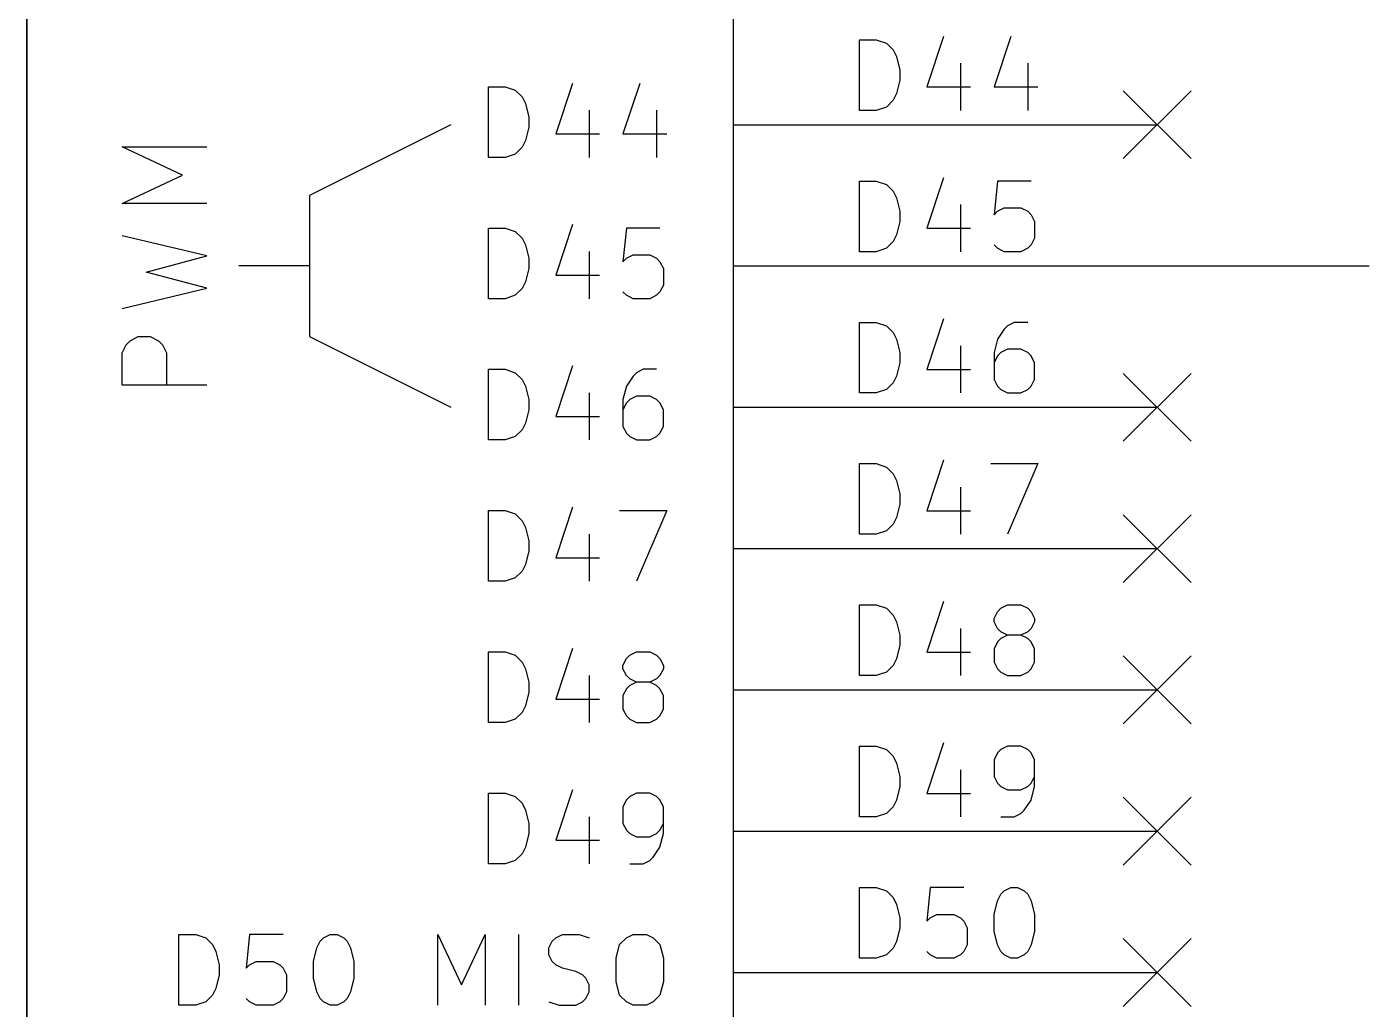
# Model space of a CAD drawing. Extents: x 0.4 to 11.3, y -7.9 to -0.4.
# Drawn here: x 5.8 to 6.75, y -5.626 to -4.931 of the extents above; entities that cross this region are included whole.
import ezdxf

# ---------------------------------------------------------------- set-up
doc = ezdxf.new("R2010")
doc.units = 0
doc.header["$MEASUREMENT"] = 0
for name, color, linetype in [('BLUE2', 5, 'CONTINUOUS'), ('CYAN2', 4, 'CONTINUOUS'), ('GREEN3', 91, 'CONTINUOUS'), ('LYELLOW', 51, 'CONTINUOUS'), ('RED2', 1, 'CONTINUOUS'), ('RED3', 11, 'CONTINUOUS')]:
    doc.layers.add(name, color=color, linetype=linetype)

msp = doc.modelspace()

# ---------------------------------------------------------------- linework, layer by layer
at = {"layer": 'BLUE2', "linetype": 'CONTINUOUS'}
for p, q in [((6.576, -4.976), (6.624, -5.024)), ((6.624, -4.976), (6.576, -5.024)), ((6.576, -5.176), (6.624, -5.224)), ((6.624, -5.176), (6.576, -5.224)), ((6.576, -5.276), (6.624, -5.324)), ((6.624, -5.276), (6.576, -5.324)), ((6.576, -5.376), (6.624, -5.424)), ((6.624, -5.376), (6.576, -5.424)), ((6.576, -5.476), (6.624, -5.524)), ((6.624, -5.476), (6.576, -5.524)), ((6.576, -5.576), (6.624, -5.624)), ((6.624, -5.576), (6.576, -5.624))]:
    msp.add_line(p, q, dxfattribs=at)
at = {"layer": 'CYAN2', "linetype": 'CONTINUOUS'}
for p, q in [((6.12667, -5.02313), (6.12667, -4.97313)), ((6.12667, -4.97313), (6.13857, -4.97313)), ((6.12667, -5.02313), (6.12667, -4.97313)), ((6.12667, -4.97313), (6.13857, -4.97313)), ((6.13857, -4.97313), (6.14571, -4.97551)), ((6.13857, -4.97313), (6.14571, -4.97551)), ((6.14571, -4.97551), (6.15048, -4.98028)), ((6.14571, -4.97551), (6.15048, -4.98028)), ((6.18619, -4.97075), (6.17429, -5.00646)), ((6.18619, -4.97075), (6.17429, -5.00646)), ((6.23381, -4.97075), (6.22191, -5.00646)), ((6.23381, -4.97075), (6.22191, -5.00646)), ((6.15048, -4.98028), (6.15286, -4.98504)), ((6.15048, -4.98028), (6.15286, -4.98504)), ((6.15286, -4.98504), (6.15524, -4.99456)), ((6.15286, -4.98504), (6.15524, -4.99456)), ((6.15524, -4.99456), (6.15524, -5.0017)), ((6.15524, -4.99456), (6.15524, -5.0017)), ((6.19809, -4.9898), (6.19809, -5.02313)), ((6.19809, -4.9898), (6.19809, -5.02313)), ((6.24571, -4.9898), (6.24571, -5.02313)), ((6.24571, -4.9898), (6.24571, -5.02313)), ((6.15524, -5.0017), (6.15286, -5.01122)), ((6.15524, -5.0017), (6.15286, -5.01122)), ((6.17429, -5.00646), (6.20524, -5.00646)), ((6.17429, -5.00646), (6.20524, -5.00646)), ((6.22191, -5.00646), (6.25285, -5.00646)), ((6.22191, -5.00646), (6.25285, -5.00646)), ((6.15048, -5.01599), (6.14571, -5.02075)), ((6.15048, -5.01599), (6.14571, -5.02075)), ((6.15286, -5.01122), (6.15048, -5.01599)), ((6.15286, -5.01122), (6.15048, -5.01599)), ((6.13857, -5.02313), (6.12667, -5.02313)), ((6.13857, -5.02313), (6.12667, -5.02313)), ((6.14571, -5.02075), (6.13857, -5.02313)), ((6.14571, -5.02075), (6.13857, -5.02313)), ((6.18619, -5.07075), (6.17429, -5.10646)), ((6.18619, -5.07075), (6.17429, -5.10646)), ((6.12667, -5.12313), (6.12667, -5.07313)), ((6.12667, -5.07313), (6.13857, -5.07313)), ((6.12667, -5.12313), (6.12667, -5.07313)), ((6.12667, -5.07313), (6.13857, -5.07313)), ((6.13857, -5.07313), (6.14571, -5.07551)), ((6.13857, -5.07313), (6.14571, -5.07551)), ((6.14571, -5.07551), (6.15048, -5.08028)), ((6.14571, -5.07551), (6.15048, -5.08028)), ((6.15048, -5.08028), (6.15286, -5.08504)), ((6.15048, -5.08028), (6.15286, -5.08504)), ((6.22428, -5.07313), (6.22191, -5.09694)), ((6.22428, -5.07313), (6.22191, -5.09694)), ((6.24809, -5.07313), (6.22428, -5.07313)), ((6.24809, -5.07313), (6.22428, -5.07313)), ((6.15286, -5.08504), (6.15524, -5.09456)), ((6.15286, -5.08504), (6.15524, -5.09456)), ((6.19809, -5.0898), (6.19809, -5.12313)), ((6.19809, -5.0898), (6.19809, -5.12313)), ((6.15524, -5.09456), (6.15524, -5.1017)), ((6.15524, -5.09456), (6.15524, -5.1017)), ((6.22191, -5.09694), (6.22428, -5.09456)), ((6.22191, -5.09694), (6.22428, -5.09456)), ((6.22428, -5.09456), (6.22905, -5.09218)), ((6.22428, -5.09456), (6.22905, -5.09218)), ((6.22905, -5.09218), (6.24095, -5.09218)), ((6.22905, -5.09218), (6.24095, -5.09218)), ((6.24095, -5.09218), (6.24571, -5.09456)), ((6.24095, -5.09218), (6.24571, -5.09456)), ((6.24571, -5.09456), (6.24809, -5.09694)), ((6.24571, -5.09456), (6.24809, -5.09694)), ((6.24809, -5.09694), (6.25048, -5.1017)), ((6.24809, -5.09694), (6.25048, -5.1017)), ((6.15524, -5.1017), (6.15286, -5.11122)), ((6.15524, -5.1017), (6.15286, -5.11122)), ((6.17429, -5.10646), (6.20524, -5.10646)), ((6.17429, -5.10646), (6.20524, -5.10646)), ((6.25048, -5.1017), (6.25048, -5.11361)), ((6.25048, -5.1017), (6.25048, -5.11361)), ((6.15048, -5.11599), (6.14571, -5.12075)), ((6.15048, -5.11599), (6.14571, -5.12075)), ((6.15286, -5.11122), (6.15048, -5.11599)), ((6.15286, -5.11122), (6.15048, -5.11599)), ((6.22428, -5.12075), (6.22191, -5.11837)), ((6.22428, -5.12075), (6.22191, -5.11837)), ((6.24809, -5.11837), (6.24571, -5.12075)), ((6.24809, -5.11837), (6.24571, -5.12075)), ((6.25048, -5.11361), (6.24809, -5.11837)), ((6.25048, -5.11361), (6.24809, -5.11837)), ((6.13857, -5.12313), (6.12667, -5.12313)), ((6.13857, -5.12313), (6.12667, -5.12313)), ((6.14571, -5.12075), (6.13857, -5.12313)), ((6.14571, -5.12075), (6.13857, -5.12313)), ((6.22905, -5.12313), (6.22428, -5.12075)), ((6.22905, -5.12313), (6.22428, -5.12075)), ((6.24095, -5.12313), (6.22905, -5.12313)), ((6.24095, -5.12313), (6.22905, -5.12313)), ((6.24571, -5.12075), (6.24095, -5.12313)), ((6.24571, -5.12075), (6.24095, -5.12313)), ((6.12667, -5.22313), (6.12667, -5.17313)), ((6.12667, -5.17313), (6.13857, -5.17313)), ((6.12667, -5.22313), (6.12667, -5.17313)), ((6.12667, -5.17313), (6.13857, -5.17313)), ((6.13857, -5.17313), (6.14571, -5.17551)), ((6.13857, -5.17313), (6.14571, -5.17551)), ((6.14571, -5.17551), (6.15048, -5.18028)), ((6.14571, -5.17551), (6.15048, -5.18028)), ((6.18619, -5.17075), (6.17429, -5.20646)), ((6.18619, -5.17075), (6.17429, -5.20646)), ((6.23143, -5.17551), (6.22905, -5.17789)), ((6.23143, -5.17551), (6.22905, -5.17789)), ((6.23619, -5.17313), (6.23143, -5.17551)), ((6.23619, -5.17313), (6.23143, -5.17551)), ((6.24571, -5.17313), (6.23619, -5.17313)), ((6.24571, -5.17313), (6.23619, -5.17313)), ((6.15048, -5.18028), (6.15286, -5.18504)), ((6.15048, -5.18028), (6.15286, -5.18504)), ((6.15286, -5.18504), (6.15524, -5.19456)), ((6.15286, -5.18504), (6.15524, -5.19456)), ((6.22428, -5.18504), (6.22191, -5.19456)), ((6.22428, -5.18504), (6.22191, -5.19456)), ((6.22905, -5.17789), (6.22428, -5.18504)), ((6.22905, -5.17789), (6.22428, -5.18504)), ((6.15524, -5.19456), (6.15524, -5.2017)), ((6.15524, -5.19456), (6.15524, -5.2017)), ((6.19809, -5.1898), (6.19809, -5.22313)), ((6.19809, -5.1898), (6.19809, -5.22313)), ((6.22191, -5.19456), (6.22191, -5.21361)), ((6.22191, -5.19456), (6.22191, -5.21361)), ((6.22667, -5.19456), (6.22428, -5.19694)), ((6.22667, -5.19456), (6.22428, -5.19694)), ((6.23143, -5.19218), (6.22667, -5.19456)), ((6.23143, -5.19218), (6.22667, -5.19456)), ((6.24095, -5.19218), (6.23143, -5.19218)), ((6.24095, -5.19218), (6.23143, -5.19218)), ((6.24571, -5.19456), (6.24095, -5.19218)), ((6.24571, -5.19456), (6.24095, -5.19218)), ((6.24809, -5.19694), (6.24571, -5.19456)), ((6.24809, -5.19694), (6.24571, -5.19456)), ((6.15524, -5.2017), (6.15286, -5.21122)), ((6.15524, -5.2017), (6.15286, -5.21122)), ((6.22428, -5.19694), (6.22191, -5.2017)), ((6.22428, -5.19694), (6.22191, -5.2017)), ((6.25048, -5.2017), (6.24809, -5.19694)), ((6.25048, -5.2017), (6.24809, -5.19694)), ((6.25048, -5.21361), (6.25048, -5.2017)), ((6.25048, -5.21361), (6.25048, -5.2017)), ((6.15286, -5.21122), (6.15048, -5.21599)), ((6.15286, -5.21122), (6.15048, -5.21599)), ((6.17429, -5.20646), (6.20524, -5.20646)), ((6.17429, -5.20646), (6.20524, -5.20646)), ((6.22191, -5.21361), (6.22428, -5.21837)), ((6.22191, -5.21361), (6.22428, -5.21837)), ((6.24809, -5.21837), (6.25048, -5.21361)), ((6.24809, -5.21837), (6.25048, -5.21361)), ((6.13857, -5.22313), (6.12667, -5.22313)), ((6.13857, -5.22313), (6.12667, -5.22313)), ((6.14571, -5.22075), (6.13857, -5.22313)), ((6.14571, -5.22075), (6.13857, -5.22313)), ((6.15048, -5.21599), (6.14571, -5.22075)), ((6.15048, -5.21599), (6.14571, -5.22075)), ((6.22428, -5.21837), (6.22667, -5.22075)), ((6.22428, -5.21837), (6.22667, -5.22075)), ((6.22667, -5.22075), (6.23143, -5.22313)), ((6.22667, -5.22075), (6.23143, -5.22313)), ((6.23143, -5.22313), (6.24095, -5.22313)), ((6.23143, -5.22313), (6.24095, -5.22313)), ((6.24095, -5.22313), (6.24571, -5.22075)), ((6.24095, -5.22313), (6.24571, -5.22075)), ((6.24571, -5.22075), (6.24809, -5.21837)), ((6.24571, -5.22075), (6.24809, -5.21837)), ((6.18619, -5.27075), (6.17429, -5.30646)), ((6.18619, -5.27075), (6.17429, -5.30646)), ((6.12667, -5.32313), (6.12667, -5.27313)), ((6.12667, -5.27313), (6.13857, -5.27313)), ((6.12667, -5.32313), (6.12667, -5.27313)), ((6.12667, -5.27313), (6.13857, -5.27313)), ((6.13857, -5.27313), (6.14571, -5.27551)), ((6.13857, -5.27313), (6.14571, -5.27551)), ((6.14571, -5.27551), (6.15048, -5.28028)), ((6.14571, -5.27551), (6.15048, -5.28028)), ((6.15048, -5.28028), (6.15286, -5.28504)), ((6.15048, -5.28028), (6.15286, -5.28504)), ((6.21952, -5.27313), (6.25285, -5.27313)), ((6.21952, -5.27313), (6.25285, -5.27313)), ((6.25285, -5.27313), (6.23143, -5.32313)), ((6.25285, -5.27313), (6.23143, -5.32313)), ((6.15286, -5.28504), (6.15524, -5.29456)), ((6.15286, -5.28504), (6.15524, -5.29456)), ((6.19809, -5.2898), (6.19809, -5.32313)), ((6.19809, -5.2898), (6.19809, -5.32313)), ((6.15524, -5.29456), (6.15524, -5.3017)), ((6.15524, -5.29456), (6.15524, -5.3017)), ((6.15524, -5.3017), (6.15286, -5.31122)), ((6.15524, -5.3017), (6.15286, -5.31122)), ((6.17429, -5.30646), (6.20524, -5.30646)), ((6.17429, -5.30646), (6.20524, -5.30646)), ((6.15048, -5.31599), (6.14571, -5.32075)), ((6.15048, -5.31599), (6.14571, -5.32075)), ((6.15286, -5.31122), (6.15048, -5.31599)), ((6.15286, -5.31122), (6.15048, -5.31599)), ((6.13857, -5.32313), (6.12667, -5.32313)), ((6.13857, -5.32313), (6.12667, -5.32313)), ((6.14571, -5.32075), (6.13857, -5.32313)), ((6.14571, -5.32075), (6.13857, -5.32313)), ((6.12667, -5.42313), (6.12667, -5.37313)), ((6.12667, -5.37313), (6.13857, -5.37313)), ((6.12667, -5.42313), (6.12667, -5.37313)), ((6.12667, -5.37313), (6.13857, -5.37313)), ((6.13857, -5.37313), (6.14571, -5.37551)), ((6.13857, -5.37313), (6.14571, -5.37551)), ((6.14571, -5.37551), (6.15048, -5.38028)), ((6.14571, -5.37551), (6.15048, -5.38028)), ((6.18619, -5.37075), (6.17429, -5.40646)), ((6.18619, -5.37075), (6.17429, -5.40646)), ((6.22428, -5.37789), (6.22667, -5.37551)), ((6.22428, -5.37789), (6.22667, -5.37551)), ((6.22667, -5.37551), (6.23143, -5.37313)), ((6.22667, -5.37551), (6.23143, -5.37313)), ((6.23143, -5.37313), (6.24095, -5.37313)), ((6.23143, -5.37313), (6.24095, -5.37313)), ((6.24095, -5.37313), (6.24571, -5.37551)), ((6.24095, -5.37313), (6.24571, -5.37551)), ((6.24571, -5.37551), (6.24809, -5.37789)), ((6.24571, -5.37551), (6.24809, -5.37789)), ((6.15048, -5.38028), (6.15286, -5.38504)), ((6.15048, -5.38028), (6.15286, -5.38504)), ((6.15286, -5.38504), (6.15524, -5.39456)), ((6.15286, -5.38504), (6.15524, -5.39456)), ((6.22191, -5.38265), (6.22428, -5.37789)), ((6.22191, -5.38265), (6.22428, -5.37789)), ((6.22191, -5.38504), (6.22191, -5.38265)), ((6.22191, -5.38504), (6.22191, -5.38265)), ((6.22428, -5.3898), (6.22191, -5.38504)), ((6.22428, -5.3898), (6.22191, -5.38504)), ((6.24809, -5.37789), (6.25048, -5.38265)), ((6.24809, -5.37789), (6.25048, -5.38265)), ((6.25048, -5.38504), (6.24809, -5.3898)), ((6.25048, -5.38504), (6.24809, -5.3898)), ((6.25048, -5.38265), (6.25048, -5.38504)), ((6.25048, -5.38265), (6.25048, -5.38504)), ((6.15524, -5.39456), (6.15524, -5.4017)), ((6.15524, -5.39456), (6.15524, -5.4017)), ((6.19809, -5.3898), (6.19809, -5.42313)), ((6.19809, -5.3898), (6.19809, -5.42313)), ((6.22667, -5.39218), (6.22428, -5.3898)), ((6.22667, -5.39218), (6.22428, -5.3898)), ((6.23143, -5.39456), (6.22667, -5.39218)), ((6.23143, -5.39456), (6.22667, -5.39218)), ((6.23143, -5.39456), (6.22667, -5.39694)), ((6.23143, -5.39456), (6.22667, -5.39694)), ((6.24095, -5.39456), (6.23143, -5.39456)), ((6.24095, -5.39456), (6.23143, -5.39456)), ((6.24571, -5.39218), (6.24095, -5.39456)), ((6.24571, -5.39218), (6.24095, -5.39456)), ((6.24571, -5.39694), (6.24095, -5.39456)), ((6.24571, -5.39694), (6.24095, -5.39456)), ((6.24809, -5.3898), (6.24571, -5.39218)), ((6.24809, -5.3898), (6.24571, -5.39218)), ((6.15524, -5.4017), (6.15286, -5.41122)), ((6.15524, -5.4017), (6.15286, -5.41122)), ((6.22428, -5.39932), (6.22191, -5.40408)), ((6.22428, -5.39932), (6.22191, -5.40408)), ((6.22191, -5.40408), (6.22191, -5.41361)), ((6.22191, -5.40408), (6.22191, -5.41361)), ((6.22667, -5.39694), (6.22428, -5.39932)), ((6.22667, -5.39694), (6.22428, -5.39932)), ((6.24809, -5.39932), (6.24571, -5.39694)), ((6.24809, -5.39932), (6.24571, -5.39694)), ((6.25048, -5.40408), (6.24809, -5.39932)), ((6.25048, -5.40408), (6.24809, -5.39932)), ((6.25048, -5.41361), (6.25048, -5.40408)), ((6.25048, -5.41361), (6.25048, -5.40408)), ((6.15286, -5.41122), (6.15048, -5.41599)), ((6.15286, -5.41122), (6.15048, -5.41599)), ((6.17429, -5.40646), (6.20524, -5.40646)), ((6.17429, -5.40646), (6.20524, -5.40646)), ((6.22191, -5.41361), (6.22428, -5.41837)), ((6.22191, -5.41361), (6.22428, -5.41837)), ((6.24809, -5.41837), (6.25048, -5.41361)), ((6.24809, -5.41837), (6.25048, -5.41361)), ((6.13857, -5.42313), (6.12667, -5.42313)), ((6.13857, -5.42313), (6.12667, -5.42313)), ((6.14571, -5.42075), (6.13857, -5.42313)), ((6.14571, -5.42075), (6.13857, -5.42313)), ((6.15048, -5.41599), (6.14571, -5.42075)), ((6.15048, -5.41599), (6.14571, -5.42075)), ((6.22428, -5.41837), (6.22667, -5.42075)), ((6.22428, -5.41837), (6.22667, -5.42075)), ((6.22667, -5.42075), (6.23143, -5.42313)), ((6.22667, -5.42075), (6.23143, -5.42313)), ((6.23143, -5.42313), (6.24095, -5.42313)), ((6.23143, -5.42313), (6.24095, -5.42313)), ((6.24095, -5.42313), (6.24571, -5.42075)), ((6.24095, -5.42313), (6.24571, -5.42075)), ((6.24571, -5.42075), (6.24809, -5.41837)), ((6.24571, -5.42075), (6.24809, -5.41837)), ((6.18619, -5.47075), (6.17429, -5.50646)), ((6.18619, -5.47075), (6.17429, -5.50646)), ((6.12667, -5.52313), (6.12667, -5.47313)), ((6.12667, -5.47313), (6.13857, -5.47313)), ((6.12667, -5.52313), (6.12667, -5.47313)), ((6.12667, -5.47313), (6.13857, -5.47313)), ((6.13857, -5.47313), (6.14571, -5.47551)), ((6.13857, -5.47313), (6.14571, -5.47551)), ((6.14571, -5.47551), (6.15048, -5.48028)), ((6.14571, -5.47551), (6.15048, -5.48028)), ((6.15048, -5.48028), (6.15286, -5.48504)), ((6.15048, -5.48028), (6.15286, -5.48504)), ((6.22428, -5.47789), (6.22191, -5.48265)), ((6.22428, -5.47789), (6.22191, -5.48265)), ((6.22667, -5.47551), (6.22428, -5.47789)), ((6.22667, -5.47551), (6.22428, -5.47789)), ((6.23143, -5.47313), (6.22667, -5.47551)), ((6.23143, -5.47313), (6.22667, -5.47551)), ((6.24095, -5.47313), (6.23143, -5.47313)), ((6.24095, -5.47313), (6.23143, -5.47313)), ((6.24571, -5.47551), (6.24095, -5.47313)), ((6.24571, -5.47551), (6.24095, -5.47313)), ((6.24809, -5.47789), (6.24571, -5.47551)), ((6.24809, -5.47789), (6.24571, -5.47551)), ((6.25048, -5.48265), (6.24809, -5.47789)), ((6.25048, -5.48265), (6.24809, -5.47789)), ((6.15286, -5.48504), (6.15524, -5.49456)), ((6.15286, -5.48504), (6.15524, -5.49456)), ((6.19809, -5.4898), (6.19809, -5.52313)), ((6.19809, -5.4898), (6.19809, -5.52313)), ((6.22191, -5.48265), (6.22191, -5.49456)), ((6.22191, -5.48265), (6.22191, -5.49456)), ((6.25048, -5.5017), (6.25048, -5.48265)), ((6.25048, -5.5017), (6.25048, -5.48265)), ((6.15524, -5.49456), (6.15524, -5.5017)), ((6.15524, -5.49456), (6.15524, -5.5017)), ((6.22191, -5.49456), (6.22428, -5.49932)), ((6.22191, -5.49456), (6.22428, -5.49932)), ((6.22428, -5.49932), (6.22667, -5.5017)), ((6.22428, -5.49932), (6.22667, -5.5017)), ((6.24571, -5.5017), (6.24809, -5.49932)), ((6.24571, -5.5017), (6.24809, -5.49932)), ((6.24809, -5.49932), (6.25048, -5.49456)), ((6.24809, -5.49932), (6.25048, -5.49456)), ((6.15524, -5.5017), (6.15286, -5.51122)), ((6.15524, -5.5017), (6.15286, -5.51122)), ((6.17429, -5.50646), (6.20524, -5.50646)), ((6.17429, -5.50646), (6.20524, -5.50646)), ((6.22667, -5.5017), (6.23143, -5.50408)), ((6.22667, -5.5017), (6.23143, -5.50408)), ((6.23143, -5.50408), (6.24095, -5.50408)), ((6.23143, -5.50408), (6.24095, -5.50408)), ((6.24095, -5.50408), (6.24571, -5.5017)), ((6.24095, -5.50408), (6.24571, -5.5017)), ((6.24809, -5.51122), (6.25048, -5.5017)), ((6.24809, -5.51122), (6.25048, -5.5017)), ((6.15048, -5.51599), (6.14571, -5.52075)), ((6.15048, -5.51599), (6.14571, -5.52075)), ((6.15286, -5.51122), (6.15048, -5.51599)), ((6.15286, -5.51122), (6.15048, -5.51599)), ((6.24095, -5.52075), (6.24333, -5.51837)), ((6.24095, -5.52075), (6.24333, -5.51837)), ((6.24333, -5.51837), (6.24809, -5.51122)), ((6.24333, -5.51837), (6.24809, -5.51122)), ((6.13857, -5.52313), (6.12667, -5.52313)), ((6.13857, -5.52313), (6.12667, -5.52313)), ((6.14571, -5.52075), (6.13857, -5.52313)), ((6.14571, -5.52075), (6.13857, -5.52313)), ((6.22667, -5.52313), (6.23619, -5.52313)), ((6.22667, -5.52313), (6.23619, -5.52313)), ((6.23619, -5.52313), (6.24095, -5.52075)), ((6.23619, -5.52313), (6.24095, -5.52075)), ((5.90762, -5.62313), (5.90762, -5.57313)), ((5.90762, -5.57313), (5.91952, -5.57313)), ((5.90762, -5.62313), (5.90762, -5.57313)), ((5.90762, -5.57313), (5.91952, -5.57313)), ((5.91952, -5.57313), (5.92667, -5.57551)), ((5.91952, -5.57313), (5.92667, -5.57551)), ((5.92667, -5.57551), (5.93143, -5.58028)), ((5.92667, -5.57551), (5.93143, -5.58028)), ((5.95762, -5.57313), (5.95524, -5.59694)), ((5.95762, -5.57313), (5.95524, -5.59694)), ((5.98143, -5.57313), (5.95762, -5.57313)), ((5.98143, -5.57313), (5.95762, -5.57313)), ((6.00762, -5.57789), (6.01, -5.57551)), ((6.00762, -5.57789), (6.01, -5.57551)), ((6.01, -5.57551), (6.01476, -5.57313)), ((6.01, -5.57551), (6.01476, -5.57313)), ((6.01476, -5.57313), (6.01952, -5.57313)), ((6.01476, -5.57313), (6.01952, -5.57313)), ((6.01952, -5.57313), (6.02428, -5.57551)), ((6.01952, -5.57313), (6.02428, -5.57551)), ((6.02428, -5.57551), (6.02667, -5.57789)), ((6.02428, -5.57551), (6.02667, -5.57789)), ((6.09095, -5.62313), (6.09095, -5.57313)), ((6.09095, -5.57313), (6.10762, -5.60885)), ((6.09095, -5.62313), (6.09095, -5.57313)), ((6.09095, -5.57313), (6.10762, -5.60885)), ((6.10762, -5.60885), (6.12428, -5.57313)), ((6.10762, -5.60885), (6.12428, -5.57313)), ((6.12428, -5.57313), (6.12428, -5.62313)), ((6.12428, -5.57313), (6.12428, -5.62313)), ((6.14809, -5.62313), (6.14809, -5.57313)), ((6.14809, -5.62313), (6.14809, -5.57313)), ((6.1719, -5.57789), (6.17428, -5.57551)), ((6.1719, -5.57789), (6.17428, -5.57551)), ((6.17428, -5.57551), (6.17905, -5.57313)), ((6.17428, -5.57551), (6.17905, -5.57313)), ((6.17905, -5.57313), (6.19095, -5.57313)), ((6.17905, -5.57313), (6.19095, -5.57313)), ((6.19095, -5.57313), (6.19809, -5.57551)), ((6.19095, -5.57313), (6.19809, -5.57551)), ((6.21952, -5.58028), (6.22428, -5.57551)), ((6.21952, -5.58028), (6.22428, -5.57551)), ((6.22428, -5.57551), (6.22904, -5.57313)), ((6.22428, -5.57551), (6.22904, -5.57313)), ((6.22904, -5.57313), (6.23857, -5.57313)), ((6.22904, -5.57313), (6.23857, -5.57313)), ((6.23857, -5.57313), (6.24333, -5.57551)), ((6.23857, -5.57313), (6.24333, -5.57551)), ((6.24333, -5.57551), (6.24809, -5.58028)), ((6.24333, -5.57551), (6.24809, -5.58028)), ((5.93143, -5.58028), (5.93381, -5.58504)), ((5.93143, -5.58028), (5.93381, -5.58504)), ((5.93381, -5.58504), (5.93619, -5.59456)), ((5.93381, -5.58504), (5.93619, -5.59456)), ((6.00286, -5.59218), (6.00524, -5.58265)), ((6.00286, -5.59218), (6.00524, -5.58265)), ((6.00524, -5.58265), (6.00762, -5.57789)), ((6.00524, -5.58265), (6.00762, -5.57789)), ((6.02667, -5.57789), (6.02905, -5.58265)), ((6.02667, -5.57789), (6.02905, -5.58265)), ((6.02905, -5.58265), (6.03143, -5.59218)), ((6.02905, -5.58265), (6.03143, -5.59218)), ((6.16952, -5.58265), (6.1719, -5.57789)), ((6.16952, -5.58265), (6.1719, -5.57789)), ((6.16952, -5.58742), (6.16952, -5.58265)), ((6.16952, -5.58742), (6.16952, -5.58265)), ((6.21714, -5.5898), (6.21952, -5.58028)), ((6.21714, -5.5898), (6.21952, -5.58028)), ((6.24809, -5.58028), (6.25047, -5.5898)), ((6.24809, -5.58028), (6.25047, -5.5898)), ((5.93619, -5.59456), (5.93619, -5.6017)), ((5.93619, -5.59456), (5.93619, -5.6017)), ((5.95524, -5.59694), (5.95762, -5.59456)), ((5.95524, -5.59694), (5.95762, -5.59456)), ((5.95762, -5.59456), (5.96238, -5.59218)), ((5.95762, -5.59456), (5.96238, -5.59218)), ((5.96238, -5.59218), (5.97429, -5.59218)), ((5.96238, -5.59218), (5.97429, -5.59218)), ((5.97429, -5.59218), (5.97905, -5.59456)), ((5.97429, -5.59218), (5.97905, -5.59456)), ((5.97905, -5.59456), (5.98143, -5.59694)), ((5.97905, -5.59456), (5.98143, -5.59694)), ((6.00286, -5.60408), (6.00286, -5.59218)), ((6.00286, -5.60408), (6.00286, -5.59218)), ((6.03143, -5.59218), (6.03143, -5.60408)), ((6.03143, -5.59218), (6.03143, -5.60408)), ((6.1719, -5.59218), (6.16952, -5.58742)), ((6.1719, -5.59218), (6.16952, -5.58742)), ((6.17428, -5.59456), (6.1719, -5.59218)), ((6.17428, -5.59456), (6.1719, -5.59218)), ((6.17905, -5.59694), (6.17428, -5.59456)), ((6.17905, -5.59694), (6.17428, -5.59456)), ((6.21714, -5.60646), (6.21714, -5.5898)), ((6.21714, -5.60646), (6.21714, -5.5898)), ((6.25047, -5.5898), (6.25047, -5.60646)), ((6.25047, -5.5898), (6.25047, -5.60646)), ((5.93619, -5.6017), (5.93381, -5.61122)), ((5.93619, -5.6017), (5.93381, -5.61122)), ((5.98143, -5.59694), (5.98381, -5.6017)), ((5.98143, -5.59694), (5.98381, -5.6017)), ((5.98381, -5.6017), (5.98381, -5.61361)), ((5.98381, -5.6017), (5.98381, -5.61361)), ((6.00524, -5.61361), (6.00286, -5.60408)), ((6.00524, -5.61361), (6.00286, -5.60408)), ((6.03143, -5.60408), (6.02905, -5.61361)), ((6.03143, -5.60408), (6.02905, -5.61361)), ((6.18857, -5.59932), (6.17905, -5.59694)), ((6.18857, -5.59932), (6.17905, -5.59694)), ((6.19333, -5.6017), (6.18857, -5.59932)), ((6.19333, -5.6017), (6.18857, -5.59932)), ((6.19571, -5.60408), (6.19333, -5.6017)), ((6.19571, -5.60408), (6.19333, -5.6017)), ((6.19809, -5.60885), (6.19571, -5.60408)), ((6.19809, -5.60885), (6.19571, -5.60408)), ((5.93381, -5.61122), (5.93143, -5.61599)), ((5.93381, -5.61122), (5.93143, -5.61599)), ((5.98381, -5.61361), (5.98143, -5.61837)), ((5.98381, -5.61361), (5.98143, -5.61837)), ((6.00762, -5.61837), (6.00524, -5.61361)), ((6.00762, -5.61837), (6.00524, -5.61361)), ((6.02905, -5.61361), (6.02667, -5.61837)), ((6.02905, -5.61361), (6.02667, -5.61837)), ((6.19571, -5.61837), (6.19809, -5.61361)), ((6.19571, -5.61837), (6.19809, -5.61361)), ((6.19809, -5.61361), (6.19809, -5.60885)), ((6.19809, -5.61361), (6.19809, -5.60885)), ((6.21952, -5.61599), (6.21714, -5.60646)), ((6.21952, -5.61599), (6.21714, -5.60646)), ((6.25047, -5.60646), (6.24809, -5.61599)), ((6.25047, -5.60646), (6.24809, -5.61599)), ((5.91952, -5.62313), (5.90762, -5.62313)), ((5.91952, -5.62313), (5.90762, -5.62313)), ((5.92667, -5.62075), (5.91952, -5.62313)), ((5.92667, -5.62075), (5.91952, -5.62313)), ((5.93143, -5.61599), (5.92667, -5.62075)), ((5.93143, -5.61599), (5.92667, -5.62075)), ((5.95762, -5.62075), (5.95524, -5.61837)), ((5.95762, -5.62075), (5.95524, -5.61837)), ((5.96238, -5.62313), (5.95762, -5.62075)), ((5.96238, -5.62313), (5.95762, -5.62075)), ((5.97429, -5.62313), (5.96238, -5.62313)), ((5.97429, -5.62313), (5.96238, -5.62313)), ((5.97905, -5.62075), (5.97429, -5.62313)), ((5.97905, -5.62075), (5.97429, -5.62313)), ((5.98143, -5.61837), (5.97905, -5.62075)), ((5.98143, -5.61837), (5.97905, -5.62075)), ((6.01, -5.62075), (6.00762, -5.61837)), ((6.01, -5.62075), (6.00762, -5.61837)), ((6.01476, -5.62313), (6.01, -5.62075)), ((6.01476, -5.62313), (6.01, -5.62075)), ((6.01952, -5.62313), (6.01476, -5.62313)), ((6.01952, -5.62313), (6.01476, -5.62313)), ((6.02428, -5.62075), (6.01952, -5.62313)), ((6.02428, -5.62075), (6.01952, -5.62313)), ((6.02667, -5.61837), (6.02428, -5.62075)), ((6.02667, -5.61837), (6.02428, -5.62075)), ((6.16952, -5.62075), (6.17667, -5.62313)), ((6.16952, -5.62075), (6.17667, -5.62313)), ((6.17667, -5.62313), (6.18857, -5.62313)), ((6.17667, -5.62313), (6.18857, -5.62313)), ((6.18857, -5.62313), (6.19333, -5.62075)), ((6.18857, -5.62313), (6.19333, -5.62075)), ((6.19333, -5.62075), (6.19571, -5.61837)), ((6.19333, -5.62075), (6.19571, -5.61837)), ((6.22428, -5.62075), (6.21952, -5.61599)), ((6.22428, -5.62075), (6.21952, -5.61599)), ((6.22904, -5.62313), (6.22428, -5.62075)), ((6.22904, -5.62313), (6.22428, -5.62075)), ((6.23857, -5.62313), (6.22904, -5.62313)), ((6.23857, -5.62313), (6.22904, -5.62313)), ((6.24333, -5.62075), (6.23857, -5.62313)), ((6.24333, -5.62075), (6.23857, -5.62313)), ((6.24809, -5.61599), (6.24333, -5.62075)), ((6.24809, -5.61599), (6.24333, -5.62075))]:
    msp.add_line(p, q, dxfattribs=at)
at = {"layer": 'GREEN3', "linetype": 'CONTINUOUS'}
msp.add_line((6.6, -5.1), (6.75, -5.1), dxfattribs=at)
at = {"layer": 'LYELLOW', "linetype": 'CONTINUOUS'}
msp.add_line((6.3, -1.45), (6.3, -6.05), dxfattribs=at)
at = {"layer": 'RED2', "linetype": 'CONTINUOUS'}
for p, q in [((6.3, -1.45), (6.3, -6.05)), ((5.8, -5.9), (5.8, -3.9)), ((5.8, -3.9), (5.8, -5.9)), ((6.1, -5), (6, -5.05)), ((6.3, -5), (6.6, -5)), ((6.3, -5), (6.6, -5)), ((5.91022, -5.03571), (5.86736, -5.01571)), ((5.86736, -5.01571), (5.92736, -5.01571)), ((5.86736, -5.05571), (5.91022, -5.03571)), ((6, -5.05), (6, -5.15)), ((5.92736, -5.05571), (5.86736, -5.05571)), ((5.92736, -5.09285), (5.86736, -5.07857)), ((5.88451, -5.10428), (5.92736, -5.09285)), ((6, -5.1), (5.95, -5.1)), ((6.3, -5.1), (6.6, -5.1)), ((6.3, -5.1), (6.6, -5.1)), ((5.92736, -5.11571), (5.88451, -5.10428)), ((5.86736, -5.13), (5.92736, -5.11571)), ((5.86736, -5.16143), (5.87022, -5.15571)), ((5.87022, -5.15571), (5.87308, -5.15285)), ((5.87308, -5.15285), (5.87879, -5.15)), ((5.87879, -5.15), (5.88736, -5.15)), ((5.88736, -5.15), (5.89308, -5.15285)), ((5.89308, -5.15285), (5.89593, -5.15571)), ((5.89593, -5.15571), (5.89879, -5.16143)), ((6, -5.15), (6.1, -5.2)), ((5.86736, -5.18428), (5.86736, -5.16143)), ((5.89879, -5.16143), (5.89879, -5.18428)), ((5.92736, -5.18428), (5.86736, -5.18428)), ((6.3, -5.2), (6.6, -5.2)), ((6.3, -5.2), (6.6, -5.2)), ((6.3, -5.3), (6.6, -5.3)), ((6.3, -5.3), (6.6, -5.3)), ((6.3, -5.4), (6.6, -5.4)), ((6.3, -5.4), (6.6, -5.4)), ((6.3, -5.5), (6.6, -5.5)), ((6.3, -5.5), (6.6, -5.5)), ((6.3, -5.6), (6.6, -5.6)), ((6.3, -5.6), (6.6, -5.6))]:
    msp.add_line(p, q, dxfattribs=at)
at = {"layer": 'RED3', "linetype": 'CONTINUOUS'}
for p, q in [((6.38928, -4.98988), (6.38928, -4.93988)), ((6.38928, -4.93988), (6.40119, -4.93988)), ((6.38928, -4.98988), (6.38928, -4.93988)), ((6.38928, -4.93988), (6.40119, -4.93988)), ((6.40119, -4.93988), (6.40833, -4.94226)), ((6.40119, -4.93988), (6.40833, -4.94226)), ((6.44881, -4.9375), (6.43691, -4.97321)), ((6.44881, -4.9375), (6.43691, -4.97321)), ((6.49643, -4.9375), (6.48452, -4.97321)), ((6.49643, -4.9375), (6.48452, -4.97321)), ((6.40833, -4.94226), (6.41309, -4.94702)), ((6.40833, -4.94226), (6.41309, -4.94702)), ((6.41309, -4.94702), (6.41548, -4.95178)), ((6.41309, -4.94702), (6.41548, -4.95178)), ((6.41548, -4.95178), (6.41785, -4.96131)), ((6.41548, -4.95178), (6.41785, -4.96131)), ((6.46071, -4.95655), (6.46071, -4.98988)), ((6.46071, -4.95655), (6.46071, -4.98988)), ((6.50833, -4.95655), (6.50833, -4.98988)), ((6.50833, -4.95655), (6.50833, -4.98988)), ((6.41785, -4.96845), (6.41548, -4.97797)), ((6.41785, -4.96845), (6.41548, -4.97797)), ((6.41785, -4.96131), (6.41785, -4.96845)), ((6.41785, -4.96131), (6.41785, -4.96845)), ((6.41548, -4.97797), (6.41309, -4.98274)), ((6.41548, -4.97797), (6.41309, -4.98274)), ((6.43691, -4.97321), (6.46785, -4.97321)), ((6.43691, -4.97321), (6.46785, -4.97321)), ((6.48452, -4.97321), (6.51547, -4.97321)), ((6.48452, -4.97321), (6.51547, -4.97321)), ((6.40833, -4.9875), (6.40119, -4.98988)), ((6.40833, -4.9875), (6.40119, -4.98988)), ((6.41309, -4.98274), (6.40833, -4.9875)), ((6.41309, -4.98274), (6.40833, -4.9875)), ((6.40119, -4.98988), (6.38928, -4.98988)), ((6.40119, -4.98988), (6.38928, -4.98988)), ((6.38928, -5.08988), (6.38928, -5.03988)), ((6.38928, -5.03988), (6.40119, -5.03988)), ((6.38928, -5.08988), (6.38928, -5.03988)), ((6.38928, -5.03988), (6.40119, -5.03988)), ((6.40119, -5.03988), (6.40833, -5.04226)), ((6.40119, -5.03988), (6.40833, -5.04226)), ((6.40833, -5.04226), (6.41309, -5.04702)), ((6.40833, -5.04226), (6.41309, -5.04702)), ((6.44881, -5.0375), (6.43691, -5.07321)), ((6.44881, -5.0375), (6.43691, -5.07321)), ((6.4869, -5.03988), (6.48452, -5.06369)), ((6.4869, -5.03988), (6.48452, -5.06369)), ((6.51071, -5.03988), (6.4869, -5.03988)), ((6.51071, -5.03988), (6.4869, -5.03988)), ((6.41309, -5.04702), (6.41548, -5.05178)), ((6.41309, -5.04702), (6.41548, -5.05178)), ((6.41548, -5.05178), (6.41785, -5.06131)), ((6.41548, -5.05178), (6.41785, -5.06131)), ((6.41785, -5.06131), (6.41785, -5.06845)), ((6.41785, -5.06131), (6.41785, -5.06845)), ((6.46071, -5.05655), (6.46071, -5.08988)), ((6.46071, -5.05655), (6.46071, -5.08988)), ((6.48452, -5.06369), (6.4869, -5.06131)), ((6.48452, -5.06369), (6.4869, -5.06131)), ((6.4869, -5.06131), (6.49167, -5.05893)), ((6.4869, -5.06131), (6.49167, -5.05893)), ((6.49167, -5.05893), (6.50357, -5.05893)), ((6.49167, -5.05893), (6.50357, -5.05893)), ((6.50357, -5.05893), (6.50833, -5.06131)), ((6.50357, -5.05893), (6.50833, -5.06131)), ((6.50833, -5.06131), (6.51071, -5.06369)), ((6.50833, -5.06131), (6.51071, -5.06369)), ((6.41785, -5.06845), (6.41548, -5.07797)), ((6.41785, -5.06845), (6.41548, -5.07797)), ((6.51071, -5.06369), (6.51309, -5.06845)), ((6.51071, -5.06369), (6.51309, -5.06845)), ((6.51309, -5.06845), (6.51309, -5.08035)), ((6.51309, -5.06845), (6.51309, -5.08035)), ((6.41548, -5.07797), (6.41309, -5.08274)), ((6.41548, -5.07797), (6.41309, -5.08274)), ((6.43691, -5.07321), (6.46785, -5.07321)), ((6.43691, -5.07321), (6.46785, -5.07321)), ((6.51309, -5.08035), (6.51071, -5.08512)), ((6.51309, -5.08035), (6.51071, -5.08512)), ((6.40119, -5.08988), (6.38928, -5.08988)), ((6.40119, -5.08988), (6.38928, -5.08988)), ((6.40833, -5.0875), (6.40119, -5.08988)), ((6.40833, -5.0875), (6.40119, -5.08988)), ((6.41309, -5.08274), (6.40833, -5.0875)), ((6.41309, -5.08274), (6.40833, -5.0875)), ((6.4869, -5.0875), (6.48452, -5.08512)), ((6.4869, -5.0875), (6.48452, -5.08512)), ((6.49167, -5.08988), (6.4869, -5.0875)), ((6.49167, -5.08988), (6.4869, -5.0875)), ((6.50357, -5.08988), (6.49167, -5.08988)), ((6.50357, -5.08988), (6.49167, -5.08988)), ((6.50833, -5.0875), (6.50357, -5.08988)), ((6.50833, -5.0875), (6.50357, -5.08988)), ((6.51071, -5.08512), (6.50833, -5.0875)), ((6.51071, -5.08512), (6.50833, -5.0875)), ((6.44881, -5.1375), (6.43691, -5.17321)), ((6.44881, -5.1375), (6.43691, -5.17321)), ((6.38928, -5.18988), (6.38928, -5.13988)), ((6.38928, -5.13988), (6.40119, -5.13988)), ((6.38928, -5.18988), (6.38928, -5.13988)), ((6.38928, -5.13988), (6.40119, -5.13988)), ((6.40119, -5.13988), (6.40833, -5.14226)), ((6.40119, -5.13988), (6.40833, -5.14226)), ((6.40833, -5.14226), (6.41309, -5.14702)), ((6.40833, -5.14226), (6.41309, -5.14702)), ((6.41309, -5.14702), (6.41548, -5.15178)), ((6.41309, -5.14702), (6.41548, -5.15178)), ((6.49167, -5.14464), (6.4869, -5.15178)), ((6.49167, -5.14464), (6.4869, -5.15178)), ((6.49405, -5.14226), (6.49167, -5.14464)), ((6.49405, -5.14226), (6.49167, -5.14464)), ((6.49881, -5.13988), (6.49405, -5.14226)), ((6.49881, -5.13988), (6.49405, -5.14226)), ((6.50833, -5.13988), (6.49881, -5.13988)), ((6.50833, -5.13988), (6.49881, -5.13988)), ((6.41548, -5.15178), (6.41785, -5.16131)), ((6.41548, -5.15178), (6.41785, -5.16131)), ((6.46071, -5.15655), (6.46071, -5.18988)), ((6.46071, -5.15655), (6.46071, -5.18988)), ((6.4869, -5.15178), (6.48452, -5.16131)), ((6.4869, -5.15178), (6.48452, -5.16131)), ((6.41785, -5.16131), (6.41785, -5.16845)), ((6.41785, -5.16131), (6.41785, -5.16845)), ((6.48452, -5.16131), (6.48452, -5.18035)), ((6.48452, -5.16131), (6.48452, -5.18035)), ((6.4869, -5.16369), (6.48452, -5.16845)), ((6.4869, -5.16369), (6.48452, -5.16845)), ((6.48928, -5.16131), (6.4869, -5.16369)), ((6.48928, -5.16131), (6.4869, -5.16369)), ((6.49405, -5.15893), (6.48928, -5.16131)), ((6.49405, -5.15893), (6.48928, -5.16131)), ((6.50357, -5.15893), (6.49405, -5.15893)), ((6.50357, -5.15893), (6.49405, -5.15893)), ((6.50833, -5.16131), (6.50357, -5.15893)), ((6.50833, -5.16131), (6.50357, -5.15893)), ((6.51071, -5.16369), (6.50833, -5.16131)), ((6.51071, -5.16369), (6.50833, -5.16131)), ((6.51309, -5.16845), (6.51071, -5.16369)), ((6.51309, -5.16845), (6.51071, -5.16369)), ((6.41785, -5.16845), (6.41548, -5.17797)), ((6.41785, -5.16845), (6.41548, -5.17797)), ((6.43691, -5.17321), (6.46785, -5.17321)), ((6.43691, -5.17321), (6.46785, -5.17321)), ((6.51309, -5.18035), (6.51309, -5.16845)), ((6.51309, -5.18035), (6.51309, -5.16845)), ((6.41309, -5.18274), (6.40833, -5.1875)), ((6.41309, -5.18274), (6.40833, -5.1875)), ((6.41548, -5.17797), (6.41309, -5.18274)), ((6.41548, -5.17797), (6.41309, -5.18274)), ((6.48452, -5.18035), (6.4869, -5.18512)), ((6.48452, -5.18035), (6.4869, -5.18512)), ((6.4869, -5.18512), (6.48928, -5.1875)), ((6.4869, -5.18512), (6.48928, -5.1875)), ((6.50833, -5.1875), (6.51071, -5.18512)), ((6.50833, -5.1875), (6.51071, -5.18512)), ((6.51071, -5.18512), (6.51309, -5.18035)), ((6.51071, -5.18512), (6.51309, -5.18035)), ((6.40119, -5.18988), (6.38928, -5.18988)), ((6.40119, -5.18988), (6.38928, -5.18988)), ((6.40833, -5.1875), (6.40119, -5.18988)), ((6.40833, -5.1875), (6.40119, -5.18988)), ((6.48928, -5.1875), (6.49405, -5.18988)), ((6.48928, -5.1875), (6.49405, -5.18988)), ((6.49405, -5.18988), (6.50357, -5.18988)), ((6.49405, -5.18988), (6.50357, -5.18988)), ((6.50357, -5.18988), (6.50833, -5.1875)), ((6.50357, -5.18988), (6.50833, -5.1875)), ((6.38928, -5.28988), (6.38928, -5.23988)), ((6.38928, -5.23988), (6.40119, -5.23988)), ((6.38928, -5.28988), (6.38928, -5.23988)), ((6.38928, -5.23988), (6.40119, -5.23988)), ((6.40119, -5.23988), (6.40833, -5.24226)), ((6.40119, -5.23988), (6.40833, -5.24226)), ((6.40833, -5.24226), (6.41309, -5.24702)), ((6.40833, -5.24226), (6.41309, -5.24702)), ((6.44881, -5.2375), (6.43691, -5.27321)), ((6.44881, -5.2375), (6.43691, -5.27321)), ((6.48214, -5.23988), (6.51547, -5.23988)), ((6.48214, -5.23988), (6.51547, -5.23988)), ((6.51547, -5.23988), (6.49405, -5.28988)), ((6.51547, -5.23988), (6.49405, -5.28988)), ((6.41309, -5.24702), (6.41548, -5.25178)), ((6.41309, -5.24702), (6.41548, -5.25178)), ((6.41548, -5.25178), (6.41785, -5.26131)), ((6.41548, -5.25178), (6.41785, -5.26131)), ((6.41785, -5.26131), (6.41785, -5.26845)), ((6.41785, -5.26131), (6.41785, -5.26845)), ((6.46071, -5.25655), (6.46071, -5.28988)), ((6.46071, -5.25655), (6.46071, -5.28988)), ((6.41785, -5.26845), (6.41548, -5.27797)), ((6.41785, -5.26845), (6.41548, -5.27797)), ((6.41548, -5.27797), (6.41309, -5.28274)), ((6.41548, -5.27797), (6.41309, -5.28274)), ((6.43691, -5.27321), (6.46785, -5.27321)), ((6.43691, -5.27321), (6.46785, -5.27321)), ((6.40119, -5.28988), (6.38928, -5.28988)), ((6.40119, -5.28988), (6.38928, -5.28988)), ((6.40833, -5.2875), (6.40119, -5.28988)), ((6.40833, -5.2875), (6.40119, -5.28988)), ((6.41309, -5.28274), (6.40833, -5.2875)), ((6.41309, -5.28274), (6.40833, -5.2875)), ((6.44881, -5.3375), (6.43691, -5.37321)), ((6.44881, -5.3375), (6.43691, -5.37321)), ((6.38928, -5.38988), (6.38928, -5.33988)), ((6.38928, -5.33988), (6.40119, -5.33988)), ((6.38928, -5.38988), (6.38928, -5.33988)), ((6.38928, -5.33988), (6.40119, -5.33988)), ((6.40119, -5.33988), (6.40833, -5.34226)), ((6.40119, -5.33988), (6.40833, -5.34226)), ((6.40833, -5.34226), (6.41309, -5.34702)), ((6.40833, -5.34226), (6.41309, -5.34702)), ((6.41309, -5.34702), (6.41548, -5.35178)), ((6.41309, -5.34702), (6.41548, -5.35178)), ((6.48452, -5.3494), (6.4869, -5.34464)), ((6.48452, -5.3494), (6.4869, -5.34464)), ((6.4869, -5.34464), (6.48928, -5.34226)), ((6.4869, -5.34464), (6.48928, -5.34226)), ((6.48928, -5.34226), (6.49405, -5.33988)), ((6.48928, -5.34226), (6.49405, -5.33988)), ((6.49405, -5.33988), (6.50357, -5.33988)), ((6.49405, -5.33988), (6.50357, -5.33988)), ((6.50357, -5.33988), (6.50833, -5.34226)), ((6.50357, -5.33988), (6.50833, -5.34226)), ((6.50833, -5.34226), (6.51071, -5.34464)), ((6.50833, -5.34226), (6.51071, -5.34464)), ((6.51071, -5.34464), (6.51309, -5.3494)), ((6.51071, -5.34464), (6.51309, -5.3494)), ((6.41548, -5.35178), (6.41785, -5.36131)), ((6.41548, -5.35178), (6.41785, -5.36131)), ((6.46071, -5.35655), (6.46071, -5.38988)), ((6.46071, -5.35655), (6.46071, -5.38988)), ((6.48452, -5.35178), (6.48452, -5.3494)), ((6.48452, -5.35178), (6.48452, -5.3494)), ((6.4869, -5.35655), (6.48452, -5.35178)), ((6.4869, -5.35655), (6.48452, -5.35178)), ((6.48928, -5.35893), (6.4869, -5.35655)), ((6.48928, -5.35893), (6.4869, -5.35655)), ((6.51071, -5.35655), (6.50833, -5.35893)), ((6.51071, -5.35655), (6.50833, -5.35893)), ((6.51309, -5.35178), (6.51071, -5.35655)), ((6.51309, -5.35178), (6.51071, -5.35655)), ((6.51309, -5.3494), (6.51309, -5.35178)), ((6.51309, -5.3494), (6.51309, -5.35178)), ((6.41785, -5.36131), (6.41785, -5.36845)), ((6.41785, -5.36131), (6.41785, -5.36845)), ((6.4869, -5.36607), (6.48452, -5.37083)), ((6.4869, -5.36607), (6.48452, -5.37083)), ((6.48928, -5.36369), (6.4869, -5.36607)), ((6.48928, -5.36369), (6.4869, -5.36607)), ((6.49405, -5.36131), (6.48928, -5.35893)), ((6.49405, -5.36131), (6.48928, -5.35893)), ((6.49405, -5.36131), (6.48928, -5.36369)), ((6.49405, -5.36131), (6.48928, -5.36369)), ((6.50357, -5.36131), (6.49405, -5.36131)), ((6.50357, -5.36131), (6.49405, -5.36131)), ((6.50833, -5.35893), (6.50357, -5.36131)), ((6.50833, -5.35893), (6.50357, -5.36131)), ((6.50833, -5.36369), (6.50357, -5.36131)), ((6.50833, -5.36369), (6.50357, -5.36131)), ((6.51071, -5.36607), (6.50833, -5.36369)), ((6.51071, -5.36607), (6.50833, -5.36369)), ((6.51309, -5.37083), (6.51071, -5.36607)), ((6.51309, -5.37083), (6.51071, -5.36607)), ((6.41785, -5.36845), (6.41548, -5.37797)), ((6.41785, -5.36845), (6.41548, -5.37797)), ((6.43691, -5.37321), (6.46785, -5.37321)), ((6.43691, -5.37321), (6.46785, -5.37321)), ((6.48452, -5.37083), (6.48452, -5.38035)), ((6.48452, -5.37083), (6.48452, -5.38035)), ((6.51309, -5.38035), (6.51309, -5.37083)), ((6.51309, -5.38035), (6.51309, -5.37083)), ((6.41309, -5.38274), (6.40833, -5.3875)), ((6.41309, -5.38274), (6.40833, -5.3875)), ((6.41548, -5.37797), (6.41309, -5.38274)), ((6.41548, -5.37797), (6.41309, -5.38274)), ((6.48452, -5.38035), (6.4869, -5.38512)), ((6.48452, -5.38035), (6.4869, -5.38512)), ((6.4869, -5.38512), (6.48928, -5.3875)), ((6.4869, -5.38512), (6.48928, -5.3875)), ((6.50833, -5.3875), (6.51071, -5.38512)), ((6.50833, -5.3875), (6.51071, -5.38512)), ((6.51071, -5.38512), (6.51309, -5.38035)), ((6.51071, -5.38512), (6.51309, -5.38035)), ((6.40119, -5.38988), (6.38928, -5.38988)), ((6.40119, -5.38988), (6.38928, -5.38988)), ((6.40833, -5.3875), (6.40119, -5.38988)), ((6.40833, -5.3875), (6.40119, -5.38988)), ((6.48928, -5.3875), (6.49405, -5.38988)), ((6.48928, -5.3875), (6.49405, -5.38988)), ((6.49405, -5.38988), (6.50357, -5.38988)), ((6.49405, -5.38988), (6.50357, -5.38988)), ((6.50357, -5.38988), (6.50833, -5.3875)), ((6.50357, -5.38988), (6.50833, -5.3875)), ((6.38928, -5.48988), (6.38928, -5.43988)), ((6.38928, -5.43988), (6.40119, -5.43988)), ((6.38928, -5.48988), (6.38928, -5.43988)), ((6.38928, -5.43988), (6.40119, -5.43988)), ((6.40119, -5.43988), (6.40833, -5.44226)), ((6.40119, -5.43988), (6.40833, -5.44226)), ((6.40833, -5.44226), (6.41309, -5.44702)), ((6.40833, -5.44226), (6.41309, -5.44702)), ((6.44881, -5.4375), (6.43691, -5.47321)), ((6.44881, -5.4375), (6.43691, -5.47321)), ((6.48928, -5.44226), (6.4869, -5.44464)), ((6.48928, -5.44226), (6.4869, -5.44464)), ((6.49405, -5.43988), (6.48928, -5.44226)), ((6.49405, -5.43988), (6.48928, -5.44226)), ((6.50357, -5.43988), (6.49405, -5.43988)), ((6.50357, -5.43988), (6.49405, -5.43988)), ((6.50833, -5.44226), (6.50357, -5.43988)), ((6.50833, -5.44226), (6.50357, -5.43988)), ((6.51071, -5.44464), (6.50833, -5.44226)), ((6.51071, -5.44464), (6.50833, -5.44226)), ((6.41309, -5.44702), (6.41548, -5.45178)), ((6.41309, -5.44702), (6.41548, -5.45178)), ((6.41548, -5.45178), (6.41785, -5.46131)), ((6.41548, -5.45178), (6.41785, -5.46131)), ((6.4869, -5.44464), (6.48452, -5.4494)), ((6.4869, -5.44464), (6.48452, -5.4494)), ((6.48452, -5.4494), (6.48452, -5.46131)), ((6.48452, -5.4494), (6.48452, -5.46131)), ((6.51309, -5.4494), (6.51071, -5.44464)), ((6.51309, -5.4494), (6.51071, -5.44464)), ((6.51309, -5.46845), (6.51309, -5.4494)), ((6.51309, -5.46845), (6.51309, -5.4494)), ((6.41785, -5.46131), (6.41785, -5.46845)), ((6.41785, -5.46131), (6.41785, -5.46845)), ((6.46071, -5.45655), (6.46071, -5.48988)), ((6.46071, -5.45655), (6.46071, -5.48988)), ((6.48452, -5.46131), (6.4869, -5.46607)), ((6.48452, -5.46131), (6.4869, -5.46607)), ((6.51071, -5.46607), (6.51309, -5.46131)), ((6.51071, -5.46607), (6.51309, -5.46131)), ((6.41785, -5.46845), (6.41548, -5.47797)), ((6.41785, -5.46845), (6.41548, -5.47797)), ((6.4869, -5.46607), (6.48928, -5.46845)), ((6.4869, -5.46607), (6.48928, -5.46845)), ((6.48928, -5.46845), (6.49405, -5.47083)), ((6.48928, -5.46845), (6.49405, -5.47083)), ((6.49405, -5.47083), (6.50357, -5.47083)), ((6.49405, -5.47083), (6.50357, -5.47083)), ((6.50357, -5.47083), (6.50833, -5.46845)), ((6.50357, -5.47083), (6.50833, -5.46845)), ((6.50833, -5.46845), (6.51071, -5.46607)), ((6.50833, -5.46845), (6.51071, -5.46607)), ((6.51071, -5.47797), (6.51309, -5.46845)), ((6.51071, -5.47797), (6.51309, -5.46845)), ((6.41548, -5.47797), (6.41309, -5.48274)), ((6.41548, -5.47797), (6.41309, -5.48274)), ((6.43691, -5.47321), (6.46785, -5.47321)), ((6.43691, -5.47321), (6.46785, -5.47321)), ((6.50595, -5.48512), (6.51071, -5.47797)), ((6.50595, -5.48512), (6.51071, -5.47797)), ((6.40119, -5.48988), (6.38928, -5.48988)), ((6.40119, -5.48988), (6.38928, -5.48988)), ((6.40833, -5.4875), (6.40119, -5.48988)), ((6.40833, -5.4875), (6.40119, -5.48988)), ((6.41309, -5.48274), (6.40833, -5.4875)), ((6.41309, -5.48274), (6.40833, -5.4875)), ((6.48928, -5.48988), (6.49881, -5.48988)), ((6.48928, -5.48988), (6.49881, -5.48988)), ((6.49881, -5.48988), (6.50357, -5.4875)), ((6.49881, -5.48988), (6.50357, -5.4875)), ((6.50357, -5.4875), (6.50595, -5.48512)), ((6.50357, -5.4875), (6.50595, -5.48512)), ((6.38928, -5.58988), (6.38928, -5.53988)), ((6.38928, -5.53988), (6.40119, -5.53988)), ((6.38928, -5.58988), (6.38928, -5.53988)), ((6.38928, -5.53988), (6.40119, -5.53988)), ((6.40119, -5.53988), (6.40833, -5.54226)), ((6.40119, -5.53988), (6.40833, -5.54226)), ((6.40833, -5.54226), (6.41309, -5.54702)), ((6.40833, -5.54226), (6.41309, -5.54702)), ((6.41309, -5.54702), (6.41548, -5.55178)), ((6.41309, -5.54702), (6.41548, -5.55178)), ((6.43928, -5.53988), (6.43691, -5.56369)), ((6.43928, -5.53988), (6.43691, -5.56369)), ((6.46309, -5.53988), (6.43928, -5.53988)), ((6.46309, -5.53988), (6.43928, -5.53988)), ((6.4869, -5.5494), (6.48928, -5.54464)), ((6.4869, -5.5494), (6.48928, -5.54464)), ((6.48928, -5.54464), (6.49167, -5.54226)), ((6.48928, -5.54464), (6.49167, -5.54226)), ((6.49167, -5.54226), (6.49643, -5.53988)), ((6.49167, -5.54226), (6.49643, -5.53988)), ((6.49643, -5.53988), (6.50119, -5.53988)), ((6.49643, -5.53988), (6.50119, -5.53988)), ((6.50119, -5.53988), (6.50595, -5.54226)), ((6.50119, -5.53988), (6.50595, -5.54226)), ((6.50595, -5.54226), (6.50833, -5.54464)), ((6.50595, -5.54226), (6.50833, -5.54464)), ((6.50833, -5.54464), (6.51071, -5.5494)), ((6.50833, -5.54464), (6.51071, -5.5494)), ((6.41548, -5.55178), (6.41785, -5.56131)), ((6.41548, -5.55178), (6.41785, -5.56131)), ((6.48452, -5.55893), (6.4869, -5.5494)), ((6.48452, -5.55893), (6.4869, -5.5494)), ((6.51071, -5.5494), (6.51309, -5.55893)), ((6.51071, -5.5494), (6.51309, -5.55893)), ((6.41785, -5.56131), (6.41785, -5.56845)), ((6.41785, -5.56131), (6.41785, -5.56845)), ((6.43691, -5.56369), (6.43928, -5.56131)), ((6.43691, -5.56369), (6.43928, -5.56131)), ((6.43928, -5.56131), (6.44405, -5.55893)), ((6.43928, -5.56131), (6.44405, -5.55893)), ((6.44405, -5.55893), (6.45595, -5.55893)), ((6.44405, -5.55893), (6.45595, -5.55893)), ((6.45595, -5.55893), (6.46071, -5.56131)), ((6.45595, -5.55893), (6.46071, -5.56131)), ((6.46071, -5.56131), (6.46309, -5.56369)), ((6.46071, -5.56131), (6.46309, -5.56369)), ((6.46309, -5.56369), (6.46548, -5.56845)), ((6.46309, -5.56369), (6.46548, -5.56845)), ((6.48452, -5.57083), (6.48452, -5.55893)), ((6.48452, -5.57083), (6.48452, -5.55893)), ((6.51309, -5.55893), (6.51309, -5.57083)), ((6.51309, -5.55893), (6.51309, -5.57083)), ((6.41785, -5.56845), (6.41548, -5.57797)), ((6.41785, -5.56845), (6.41548, -5.57797)), ((6.46548, -5.56845), (6.46548, -5.58035)), ((6.46548, -5.56845), (6.46548, -5.58035)), ((6.4869, -5.58035), (6.48452, -5.57083)), ((6.4869, -5.58035), (6.48452, -5.57083)), ((6.51309, -5.57083), (6.51071, -5.58035)), ((6.51309, -5.57083), (6.51071, -5.58035)), ((6.41309, -5.58274), (6.40833, -5.5875)), ((6.41309, -5.58274), (6.40833, -5.5875)), ((6.41548, -5.57797), (6.41309, -5.58274)), ((6.41548, -5.57797), (6.41309, -5.58274)), ((6.43928, -5.5875), (6.43691, -5.58512)), ((6.43928, -5.5875), (6.43691, -5.58512)), ((6.46309, -5.58512), (6.46071, -5.5875)), ((6.46309, -5.58512), (6.46071, -5.5875)), ((6.46548, -5.58035), (6.46309, -5.58512)), ((6.46548, -5.58035), (6.46309, -5.58512)), ((6.48928, -5.58512), (6.4869, -5.58035)), ((6.48928, -5.58512), (6.4869, -5.58035)), ((6.49167, -5.5875), (6.48928, -5.58512)), ((6.49167, -5.5875), (6.48928, -5.58512)), ((6.50833, -5.58512), (6.50595, -5.5875)), ((6.50833, -5.58512), (6.50595, -5.5875)), ((6.51071, -5.58035), (6.50833, -5.58512)), ((6.51071, -5.58035), (6.50833, -5.58512)), ((6.40119, -5.58988), (6.38928, -5.58988)), ((6.40119, -5.58988), (6.38928, -5.58988)), ((6.40833, -5.5875), (6.40119, -5.58988)), ((6.40833, -5.5875), (6.40119, -5.58988)), ((6.44405, -5.58988), (6.43928, -5.5875)), ((6.44405, -5.58988), (6.43928, -5.5875)), ((6.45595, -5.58988), (6.44405, -5.58988)), ((6.45595, -5.58988), (6.44405, -5.58988)), ((6.46071, -5.5875), (6.45595, -5.58988)), ((6.46071, -5.5875), (6.45595, -5.58988)), ((6.49643, -5.58988), (6.49167, -5.5875)), ((6.49643, -5.58988), (6.49167, -5.5875)), ((6.50119, -5.58988), (6.49643, -5.58988)), ((6.50119, -5.58988), (6.49643, -5.58988)), ((6.50595, -5.5875), (6.50119, -5.58988)), ((6.50595, -5.5875), (6.50119, -5.58988))]:
    msp.add_line(p, q, dxfattribs=at)

doc.saveas('drawing.dxf')
